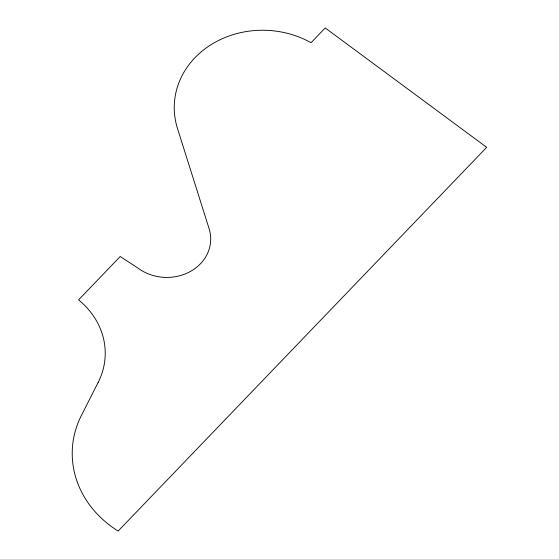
<?xml version="1.0" encoding="UTF-8"?>
<svg xmlns="http://www.w3.org/2000/svg" width="559" height="559" viewBox="0 0 559 559"><rect width="100%" height="100%" fill="white"/><g stroke="black" fill="none" stroke-linecap="round" stroke-linejoin="round"><path stroke-width="0.84" d="M98.195 382.342L81.411 415.414A107.58 94.185 2.2 0 0 118.145 531.05L486.686 147.324L325.212 27.95L311.035 42.708A89.237 78.12 2.2 0 0 210.233 45.209A89.237 78.12 2.2 0 0 177.482 128.472L209.094 228.694A44.273 38.76 2.2 0 1 190.43 271.45A44.273 38.76 2.2 0 1 138.087 268.18L120.234 256.504L78.567 299.89A82.327 72.076 2.2 0 1 98.195 382.342"/></g></svg>
